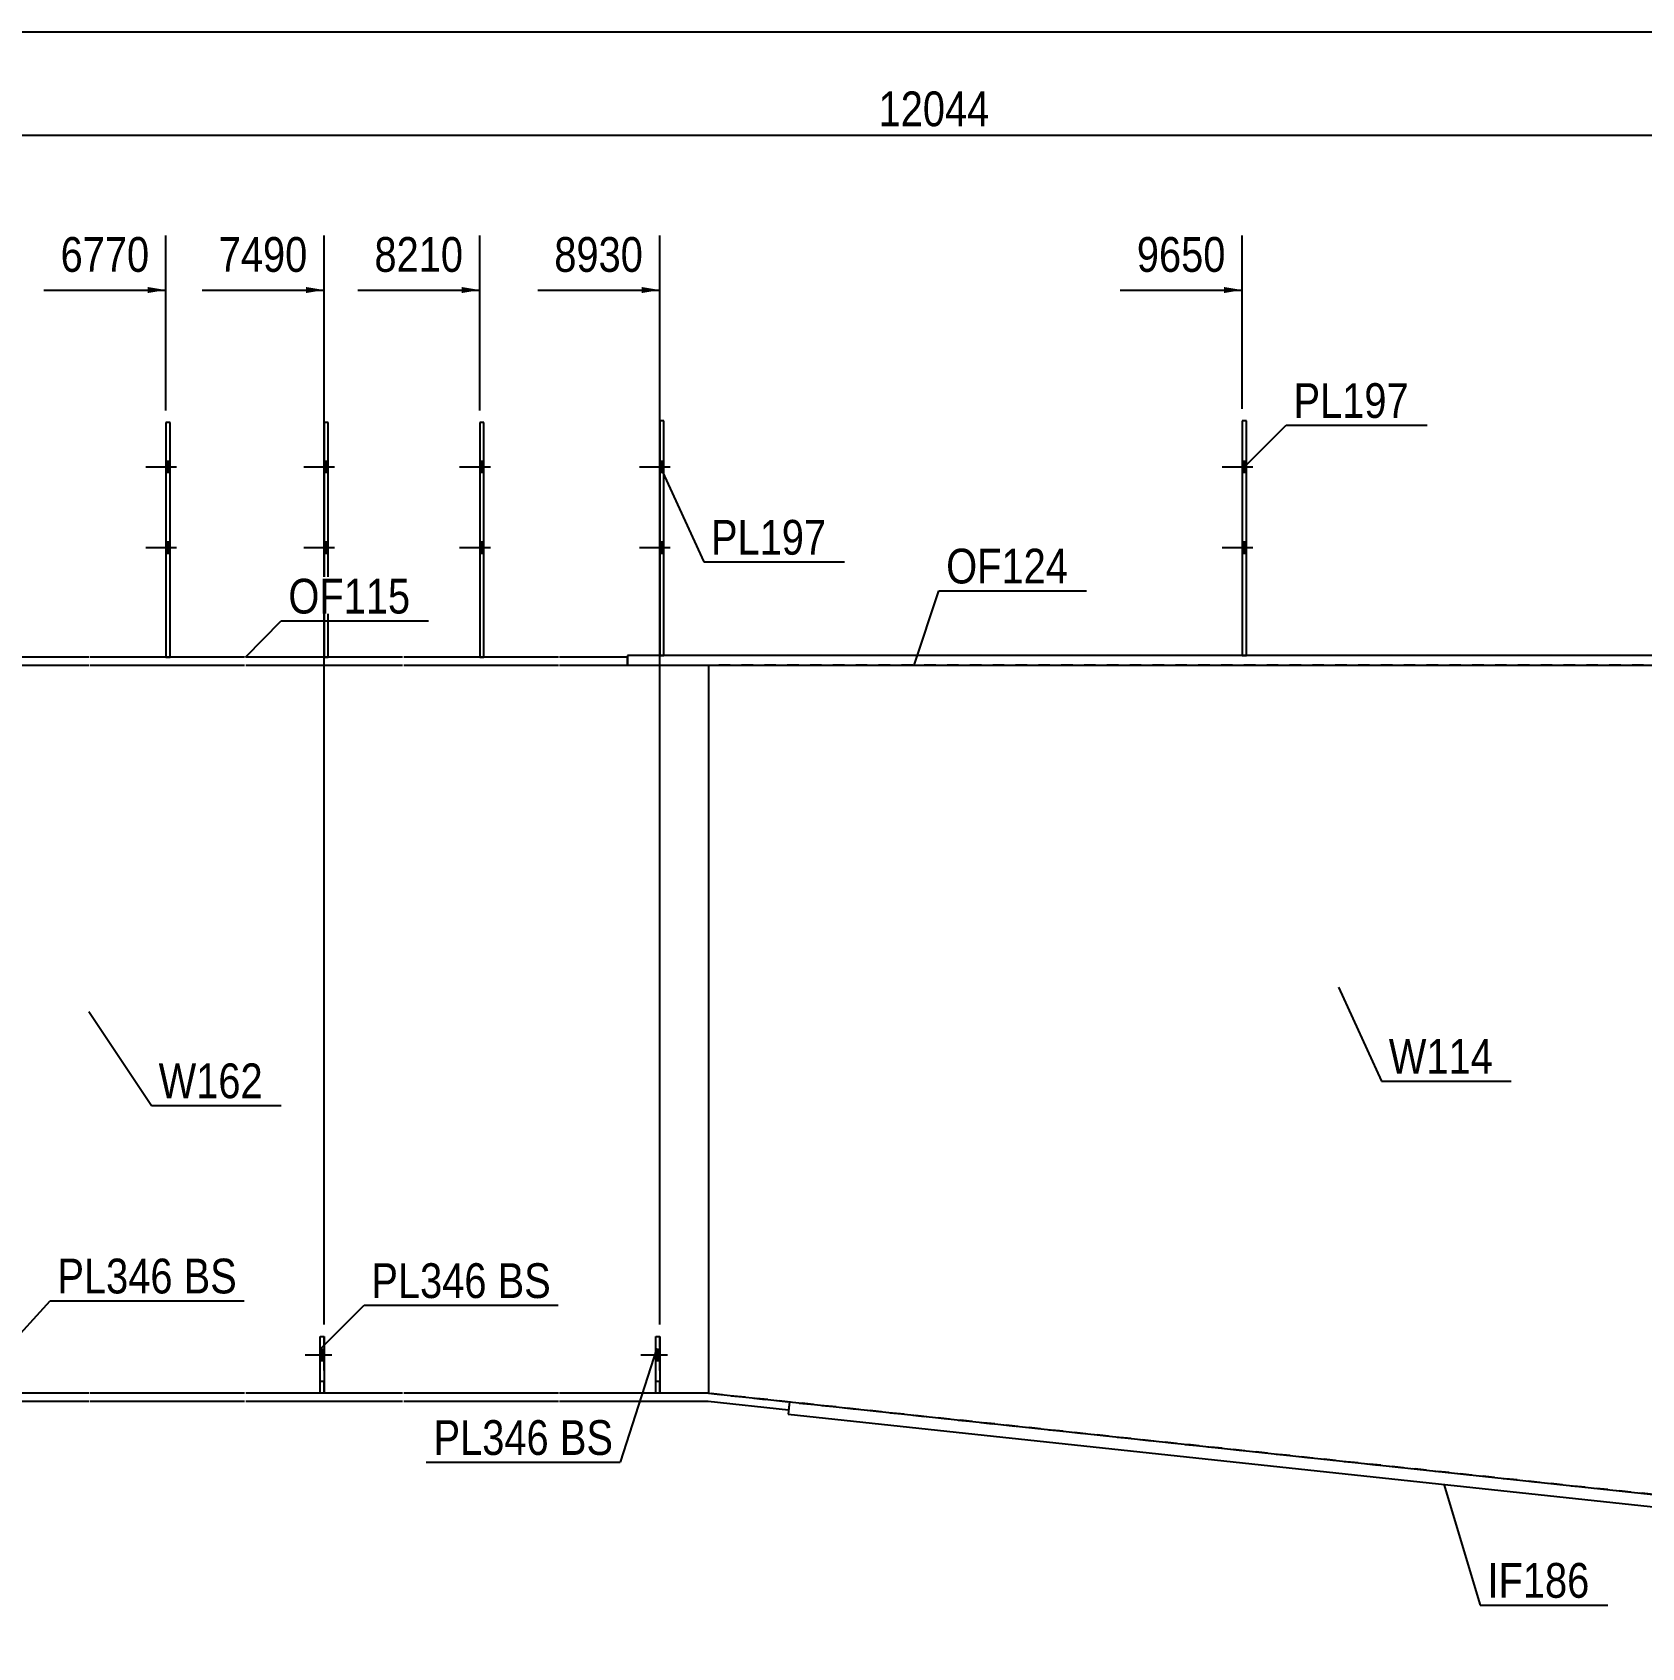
# Model space of a CAD drawing. Header units: millimetres. Extents: x -19 to 383, y -195 to 82.
# Drawn here: x 108 to 240.6, y -51 to 82.2 of the extents above; entities that cross this region are included whole.
import ezdxf

# ---------------------------------------------------------------- set-up
doc = ezdxf.new("R2010")
doc.units = ezdxf.units.MM
doc.linetypes.add('DXK_LINE_DOT1', pattern=[1.8814, 0.9407, -0.9407])
doc.linetypes.add('DXK_LINE_DOT2', pattern=[3.9198, 1.9599, -1.9599])
doc.styles.add('Arial Narrow', font='ARIALN.TTF', dxfattribs={"height": 0.2})

# ---------------------------------------------------------------- blocks, each defined once
blk = doc.blocks.new('Unknown-623514905-1211')
at = {"color": 5, "linetype": 'Continuous'}
blk.add_line((383.18, 82.16), (-16.82, 82.16), dxfattribs=at)
blk = doc.blocks.new('Bolt-623514905-1263 - 1232')
at = {"linetype": 'Continuous'}
for points in [[(119.37, 45.87), (119.37, 46.8), (119.03, 46.8), (119.03, 45.87)], [(119.37, 45.87), (119.37, 46.8), (119.03, 46.8), (119.03, 45.87)], [(119.37, 39.2), (119.37, 40.13), (119.03, 40.13), (119.03, 39.2)], [(119.37, 39.2), (119.37, 40.13), (119.03, 40.13), (119.03, 39.2)]]:
    blk.add_hatch(color=3, dxfattribs=at).paths.add_polyline_path(points)
at = {"color": 3, "linetype": 'Continuous'}
for p, q in [((119.37, 46.8), (119.03, 46.8)), ((119.37, 46.8), (119.03, 46.8)), ((119.9, 46.33), (117.37, 46.33)), ((119.9, 46.33), (117.37, 46.33)), ((119.37, 45.87), (119.03, 45.87)), ((119.37, 45.87), (119.03, 45.87)), ((119.37, 40.13), (119.03, 40.13)), ((119.37, 40.13), (119.03, 40.13)), ((119.9, 39.67), (117.37, 39.67)), ((119.9, 39.67), (117.37, 39.67)), ((119.37, 39.2), (119.03, 39.2)), ((119.37, 39.2), (119.03, 39.2))]:
    blk.add_line(p, q, dxfattribs=at)
blk = doc.blocks.new('Bolt-623514905-1265 - 1232')
at = {"linetype": 'Continuous'}
for points in [[(208.05, 45.87), (208.05, 46.8), (207.72, 46.8), (207.72, 45.87)], [(208.05, 45.87), (208.05, 46.8), (207.72, 46.8), (207.72, 45.87)], [(208.05, 39.2), (208.05, 40.13), (207.72, 40.13), (207.72, 39.2)], [(208.05, 39.2), (208.05, 40.13), (207.72, 40.13), (207.72, 39.2)]]:
    blk.add_hatch(color=3, dxfattribs=at).paths.add_polyline_path(points)
at = {"color": 3, "linetype": 'Continuous'}
for p, q in [((208.05, 46.8), (207.72, 46.8)), ((208.05, 46.8), (207.72, 46.8)), ((208.59, 46.33), (206.05, 46.33)), ((208.59, 46.33), (206.05, 46.33)), ((208.05, 45.87), (207.72, 45.87)), ((208.05, 45.87), (207.72, 45.87)), ((208.05, 40.13), (207.72, 40.13)), ((208.05, 40.13), (207.72, 40.13)), ((208.59, 39.67), (206.05, 39.67)), ((208.59, 39.67), (206.05, 39.67)), ((208.05, 39.2), (207.72, 39.2)), ((208.05, 39.2), (207.72, 39.2))]:
    blk.add_line(p, q, dxfattribs=at)
blk = doc.blocks.new('Bolt-623514905-1264 - 1232')
at = {"linetype": 'Continuous'}
for points in [[(145.23, 45.87), (145.23, 46.8), (144.9, 46.8), (144.9, 45.87)], [(145.23, 45.87), (145.23, 46.8), (144.9, 46.8), (144.9, 45.87)], [(145.23, 39.2), (145.23, 40.13), (144.9, 40.13), (144.9, 39.2)], [(145.23, 39.2), (145.23, 40.13), (144.9, 40.13), (144.9, 39.2)]]:
    blk.add_hatch(color=3, dxfattribs=at).paths.add_polyline_path(points)
at = {"color": 3, "linetype": 'Continuous'}
for p, q in [((145.23, 46.8), (144.9, 46.8)), ((145.23, 46.8), (144.9, 46.8)), ((145.77, 46.33), (143.23, 46.33)), ((145.77, 46.33), (143.23, 46.33)), ((145.23, 45.87), (144.9, 45.87)), ((145.23, 45.87), (144.9, 45.87)), ((145.23, 40.13), (144.9, 40.13)), ((145.23, 40.13), (144.9, 40.13)), ((145.77, 39.67), (143.23, 39.67)), ((145.77, 39.67), (143.23, 39.67)), ((145.23, 39.2), (144.9, 39.2)), ((145.23, 39.2), (144.9, 39.2))]:
    blk.add_line(p, q, dxfattribs=at)
blk = doc.blocks.new('Part-623514905-1772 - 1232')
at = {"color": 2, "linetype": 'Continuous'}
for p, q in [((132.4, 50), (132.07, 50)), ((132.07, 50), (132.07, 30.67)), ((132.4, 30.67), (132.4, 50))]:
    blk.add_line(p, q, dxfattribs=at)
at = {"color": 7, "linetype": 'DXK_LINE_DOT1'}
blk.add_line((132.07, 30.67), (132.4, 30.67), dxfattribs=at)
blk = doc.blocks.new('Part-623514905-1448 - 1232')
at = {"color": 2, "linetype": 'Continuous'}
for p, q in [((70.65, -30), (65.05, -30)), ((65.05, -30), (65.05, -30.67)), ((83.68, -30), (70.75, -30)), ((96.52, -30), (83.78, -30)), ((112.67, -30), (96.62, -30)), ((125.5, -30), (112.77, -30)), ((138.53, -30), (125.6, -30)), ((151.37, -30), (138.63, -30)), ((163.73, -30), (151.47, -30)), ((163.73, -30), (170.4, -30.71)), ((70.65, -30.67), (65.05, -30.67)), ((83.68, -30.67), (70.75, -30.67)), ((96.52, -30.67), (83.78, -30.67)), ((112.67, -30.67), (96.62, -30.67)), ((125.5, -30.67), (112.77, -30.67)), ((138.53, -30.67), (125.6, -30.67)), ((151.37, -30.67), (138.63, -30.67)), ((163.7, -30.67), (151.47, -30.67)), ((170.33, -31.38), (163.7, -30.67))]:
    blk.add_line(p, q, dxfattribs=at)
at = {"color": 7, "linetype": 'DXK_LINE_DOT1'}
blk.add_line((170.4, -30.71), (170.33, -31.38), dxfattribs=at)
blk = doc.blocks.new('Part-623514905-1316 - 1232')
at = {"color": 2, "linetype": 'Continuous'}
for p, q in [((53.75, 30.67), (53.75, 30)), ((59.35, 30.67), (53.75, 30.67)), ((70.65, 30.67), (59.45, 30.67)), ((83.68, 30.67), (70.75, 30.67)), ((96.52, 30.67), (83.78, 30.67)), ((112.67, 30.67), (96.62, 30.67)), ((125.5, 30.67), (112.77, 30.67)), ((138.53, 30.67), (125.6, 30.67)), ((151.37, 30.67), (138.63, 30.67)), ((157.07, 30.67), (151.47, 30.67)), ((53.75, 30), (59.35, 30)), ((59.45, 30), (70.65, 30)), ((70.75, 30), (83.68, 30)), ((83.78, 30), (96.52, 30)), ((96.62, 30), (112.67, 30)), ((112.77, 30), (125.5, 30)), ((125.6, 30), (138.53, 30)), ((138.63, 30), (151.37, 30)), ((151.47, 30), (157.07, 30))]:
    blk.add_line(p, q, dxfattribs=at)
at = {"color": 7, "linetype": 'DXK_LINE_DOT1'}
blk.add_line((157.07, 30), (157.07, 30.67), dxfattribs=at)
blk = doc.blocks.new('Part-623514905-1814 - 1232')
at = {"color": 2, "linetype": 'Continuous'}
for p, q in [((145.23, 50), (144.9, 50)), ((144.9, 50), (144.9, 30.67)), ((145.23, 30.67), (145.23, 50))]:
    blk.add_line(p, q, dxfattribs=at)
at = {"color": 7, "linetype": 'DXK_LINE_DOT1'}
blk.add_line((144.9, 30.67), (145.23, 30.67), dxfattribs=at)
blk = doc.blocks.new('Part-623514905-1360 - 1232')
at = {"color": 2, "linetype": 'Continuous'}
for p, q in [((274.49, 30.8), (157.07, 30.8)), ((157.07, 30.8), (157.07, 30)), ((274.49, 30), (274.49, 30.8)), ((157.07, 30), (274.49, 30))]:
    blk.add_line(p, q, dxfattribs=at)
blk = doc.blocks.new('Part-623514905-1382 - 1232')
at = {"color": 2, "linetype": 'Continuous'}
blk.add_line((102.22, -30), (102.22, 30), dxfattribs=at)
at = {"color": 7, "linetype": 'DXK_LINE_DOT1'}
for p, q in [((102.22, 30), (112.67, 30)), ((112.77, 30), (125.5, 30)), ((125.6, 30), (138.53, 30)), ((138.63, 30), (151.37, 30)), ((151.47, 30), (163.73, 30)), ((163.73, 30), (163.73, -30)), ((112.67, -30), (102.22, -30)), ((125.5, -30), (112.77, -30)), ((138.53, -30), (125.6, -30)), ((151.37, -30), (138.63, -30)), ((163.73, -30), (151.47, -30))]:
    blk.add_line(p, q, dxfattribs=at)
blk = doc.blocks.new('Part-623514905-1404 - 1232')
at = {"color": 2, "linetype": 'Continuous'}
for p, q in [((163.73, 30), (163.73, -30)), ((350.35, -50), (350.09, -49.97))]:
    blk.add_line(p, q, dxfattribs=at)
at = {"color": 7, "linetype": 'DXK_LINE_DOT1'}
for p, q in [((363.07, 30), (163.73, 30)), ((363.07, 30), (350.35, -50)), ((350.09, -49.97), (163.73, -30)), ((163.73, -30), (350.35, -49.99))]:
    blk.add_line(p, q, dxfattribs=at)
blk = doc.blocks.new('Part-623514905-1715 - 1232')
at = {"color": 7, "linetype": 'DXK_LINE_DOT1'}
for p, q in [((131.73, -30), (131.73, -25.33)), ((131.73, -25.33), (132.07, -25.33)), ((132.07, -30), (132.07, -25.33))]:
    blk.add_line(p, q, dxfattribs=at)
blk = doc.blocks.new('Part-623514905-1470 - 1232')
at = {"color": 2, "linetype": 'Continuous'}
for p, q in [((170.4, -30.71), (170.29, -31.71)), ((170.29, -31.71), (349.99, -50.97)), ((170.4, -30.71), (350.09, -49.97)), ((350.09, -49.97), (349.99, -50.97))]:
    blk.add_line(p, q, dxfattribs=at)
blk = doc.blocks.new('Part-623514905-1809 - 1232')
at = {"color": 2, "linetype": 'Continuous'}
for p, q in [((119.37, 50), (119.03, 50)), ((119.03, 50), (119.03, 30.67)), ((119.37, 30.67), (119.37, 50))]:
    blk.add_line(p, q, dxfattribs=at)
at = {"color": 7, "linetype": 'DXK_LINE_DOT1'}
blk.add_line((119.03, 30.67), (119.37, 30.67), dxfattribs=at)
blk = doc.blocks.new('Part-623514905-1710 - 1232')
at = {"color": 2, "linetype": 'Continuous'}
for p, q in [((131.73, -30), (131.73, -25.33)), ((131.73, -25.33), (132.07, -25.33)), ((132.07, -25.33), (132.07, -30))]:
    blk.add_line(p, q, dxfattribs=at)
at = {"color": 7, "linetype": 'DXK_LINE_DOT1'}
blk.add_line((131.73, -29), (132.07, -29), dxfattribs=at)
blk = doc.blocks.new('Part-623514905-1819 - 1232')
at = {"color": 2, "linetype": 'Continuous'}
for p, q in [((208.05, 50.13), (207.72, 50.13)), ((207.72, 50.13), (207.72, 30.8)), ((208.05, 30.8), (208.05, 50.13))]:
    blk.add_line(p, q, dxfattribs=at)
at = {"color": 7, "linetype": 'DXK_LINE_DOT1'}
blk.add_line((207.72, 30.8), (208.05, 30.8), dxfattribs=at)
blk = doc.blocks.new('Bolt-623514905-1843 - 1232')
at = {"linetype": 'Continuous'}
for points in [[(132.4, 45.87), (132.4, 46.8), (132.07, 46.8), (132.07, 45.87)], [(132.4, 45.87), (132.4, 46.8), (132.07, 46.8), (132.07, 45.87)], [(132.4, 39.2), (132.4, 40.13), (132.07, 40.13), (132.07, 39.2)], [(132.4, 39.2), (132.4, 40.13), (132.07, 40.13), (132.07, 39.2)]]:
    blk.add_hatch(color=3, dxfattribs=at).paths.add_polyline_path(points)
at = {"color": 3, "linetype": 'Continuous'}
for p, q in [((132.4, 46.8), (132.07, 46.8)), ((132.4, 46.8), (132.07, 46.8)), ((132.93, 46.33), (130.4, 46.33)), ((132.93, 46.33), (130.4, 46.33)), ((132.4, 45.87), (132.07, 45.87)), ((132.4, 45.87), (132.07, 45.87)), ((132.4, 40.13), (132.07, 40.13)), ((132.4, 40.13), (132.07, 40.13)), ((132.93, 39.67), (130.4, 39.67)), ((132.93, 39.67), (130.4, 39.67)), ((132.4, 39.2), (132.07, 39.2)), ((132.4, 39.2), (132.07, 39.2))]:
    blk.add_line(p, q, dxfattribs=at)
blk = doc.blocks.new('Bolt-623514905-1851 - 1232')
at = {"color": 3, "linetype": 'DXK_LINE_DOT2'}
for p, q in [((132.07, -26.4), (131.73, -26.4)), ((132.7, -26.87), (130.5, -26.87)), ((132.07, -27.33), (131.73, -27.33))]:
    blk.add_line(p, q, dxfattribs=at)
blk = doc.blocks.new('Bolt-623514905-1852 - 1232')
at = {"linetype": 'Continuous'}
blk.add_hatch(color=3, dxfattribs=at).paths.add_polyline_path([(132.07, -27.33), (132.07, -26.4), (131.73, -26.4), (131.73, -27.33)])
at = {"color": 3, "linetype": 'Continuous'}
for p, q in [((132.07, -26.4), (131.73, -26.4)), ((132.7, -26.87), (130.5, -26.87)), ((132.07, -27.33), (131.73, -27.33))]:
    blk.add_line(p, q, dxfattribs=at)
blk = doc.blocks.new('Part-623514905-9497 - 1232')
at = {"color": 2, "linetype": 'Continuous'}
for p, q in [((160.05, 50.13), (159.72, 50.13)), ((159.72, 50.13), (159.72, 30.8)), ((160.05, 30.8), (160.05, 50.13))]:
    blk.add_line(p, q, dxfattribs=at)
at = {"color": 7, "linetype": 'DXK_LINE_DOT1'}
blk.add_line((159.72, 30.8), (160.05, 30.8), dxfattribs=at)
blk = doc.blocks.new('Part-623514905-9498 - 1232')
at = {"color": 7, "linetype": 'DXK_LINE_DOT1'}
for p, q in [((159.39, -30), (159.39, -25.33)), ((159.39, -25.33), (159.72, -25.33)), ((159.72, -30), (159.72, -25.33)), ((159.39, -29), (159.72, -29))]:
    blk.add_line(p, q, dxfattribs=at)
blk = doc.blocks.new('Part-623514905-9501 - 1232')
at = {"color": 2, "linetype": 'Continuous'}
for p, q in [((159.39, -30), (159.39, -25.33)), ((159.39, -25.33), (159.72, -25.33)), ((159.72, -25.33), (159.72, -30))]:
    blk.add_line(p, q, dxfattribs=at)
blk = doc.blocks.new('Bolt-623514905-9504 - 1232')
at = {"linetype": 'Continuous'}
for points in [[(160.05, 45.87), (160.05, 46.8), (159.72, 46.8), (159.72, 45.87)], [(160.05, 45.87), (160.05, 46.8), (159.72, 46.8), (159.72, 45.87)], [(160.05, 39.2), (160.05, 40.13), (159.72, 40.13), (159.72, 39.2)], [(160.05, 39.2), (160.05, 40.13), (159.72, 40.13), (159.72, 39.2)]]:
    blk.add_hatch(color=3, dxfattribs=at).paths.add_polyline_path(points)
at = {"color": 3, "linetype": 'Continuous'}
for p, q in [((160.05, 46.8), (159.72, 46.8)), ((160.05, 46.8), (159.72, 46.8)), ((160.59, 46.33), (158.05, 46.33)), ((160.59, 46.33), (158.05, 46.33)), ((160.05, 45.87), (159.72, 45.87)), ((160.05, 45.87), (159.72, 45.87)), ((160.05, 40.13), (159.72, 40.13)), ((160.05, 40.13), (159.72, 40.13)), ((160.59, 39.67), (158.05, 39.67)), ((160.59, 39.67), (158.05, 39.67)), ((160.05, 39.2), (159.72, 39.2)), ((160.05, 39.2), (159.72, 39.2))]:
    blk.add_line(p, q, dxfattribs=at)
blk = doc.blocks.new('Bolt-623514905-9505 - 1232')
at = {"color": 3, "linetype": 'DXK_LINE_DOT2'}
for p, q in [((159.72, -26.4), (159.39, -26.4)), ((160.35, -26.87), (158.15, -26.87)), ((159.72, -27.33), (159.39, -27.33))]:
    blk.add_line(p, q, dxfattribs=at)
blk = doc.blocks.new('Bolt-623514905-9508 - 1232')
at = {"linetype": 'Continuous'}
blk.add_hatch(color=3, dxfattribs=at).paths.add_polyline_path([(159.72, -27.33), (159.72, -26.4), (159.39, -26.4), (159.39, -27.33)])
at = {"color": 3, "linetype": 'Continuous'}
for p, q in [((159.72, -26.4), (159.39, -26.4)), ((160.35, -26.87), (158.15, -26.87)), ((159.72, -27.33), (159.39, -27.33))]:
    blk.add_line(p, q, dxfattribs=at)
blk = doc.blocks.new('StraightDimension-623514905-9300 - 1232')
at = {"linetype": 'Continuous'}
blk.add_hatch(color=7, dxfattribs=at).paths.add_polyline_path([(117.53, 61.17), (119.03, 60.92), (117.53, 60.67)])
at = {"color": 7, "linetype": 'Continuous'}
for p, q in [((119.03, 51), (119.03, 65.42)), ((108.97, 60.92), (119.03, 60.92))]:
    blk.add_line(p, q, dxfattribs=at)
at = {"color": 0}
blk.add_wipeout([(118.26, 61.82), (118.26, 66.02), (109.75, 66.02), (109.75, 61.82)], dxfattribs=at)
at = {"color": 3, "style": 'Arial Narrow'}
blk.add_text('6770', height=2.863, dxfattribs=at).set_placement((110.35, 62.42))
blk = doc.blocks.new('StraightDimension-623514905-2441 - 1232')
at = {"color": 7, "linetype": 'Continuous'}
blk.add_line((-1.33, 73.67), (365.97, 73.67), dxfattribs=at)
at = {"color": 0}
blk.add_wipeout([(187.49, 73.82), (187.49, 78.02), (177.15, 78.02), (177.15, 73.82)], dxfattribs=at)
at = {"color": 3, "style": 'Arial Narrow'}
blk.add_text('12044', height=2.863, dxfattribs=at).set_placement((177.75, 74.42))
blk = doc.blocks.new('StraightDimension-623514905-9296 - 1232')
at = {"linetype": 'Continuous'}
blk.add_hatch(color=7, dxfattribs=at).paths.add_polyline_path([(206.22, 61.17), (207.72, 60.92), (206.22, 60.67)])
at = {"color": 7, "linetype": 'Continuous'}
for p, q in [((207.72, 51.13), (207.72, 65.42)), ((197.66, 60.92), (207.72, 60.92))]:
    blk.add_line(p, q, dxfattribs=at)
at = {"color": 0}
blk.add_wipeout([(206.94, 61.82), (206.94, 66.02), (198.43, 66.02), (198.43, 61.82)], dxfattribs=at)
at = {"color": 3, "style": 'Arial Narrow'}
blk.add_text('9650', height=2.863, dxfattribs=at).set_placement((199.03, 62.42))
blk = doc.blocks.new('StraightDimension-623514905-9297 - 1232')
at = {"linetype": 'Continuous'}
blk.add_hatch(color=7, dxfattribs=at).paths.add_polyline_path([(158.22, 61.17), (159.72, 60.92), (158.22, 60.67)])
at = {"color": 7, "linetype": 'Continuous'}
for p, q in [((159.72, -24.33), (159.72, 65.42)), ((149.66, 60.92), (159.72, 60.92))]:
    blk.add_line(p, q, dxfattribs=at)
at = {"color": 0}
blk.add_wipeout([(158.94, 61.82), (158.94, 66.02), (150.43, 66.02), (150.43, 61.82)], dxfattribs=at)
at = {"color": 3, "style": 'Arial Narrow'}
blk.add_text('8930', height=2.863, dxfattribs=at).set_placement((151.03, 62.42))
blk = doc.blocks.new('StraightDimension-623514905-9298 - 1232')
at = {"linetype": 'Continuous'}
blk.add_hatch(color=7, dxfattribs=at).paths.add_polyline_path([(143.4, 61.17), (144.9, 60.92), (143.4, 60.67)])
at = {"color": 7, "linetype": 'Continuous'}
for p, q in [((144.9, 51), (144.9, 65.42)), ((134.84, 60.92), (144.9, 60.92))]:
    blk.add_line(p, q, dxfattribs=at)
at = {"color": 0}
blk.add_wipeout([(144.13, 61.82), (144.13, 66.02), (135.61, 66.02), (135.61, 61.82)], dxfattribs=at)
at = {"color": 3, "style": 'Arial Narrow'}
blk.add_text('8210', height=2.863, dxfattribs=at).set_placement((136.21, 62.42))
blk = doc.blocks.new('StraightDimension-623514905-9299 - 1232')
at = {"linetype": 'Continuous'}
blk.add_hatch(color=7, dxfattribs=at).paths.add_polyline_path([(130.57, 61.17), (132.07, 60.92), (130.57, 60.67)])
at = {"color": 7, "linetype": 'Continuous'}
for p, q in [((132.07, -24.33), (132.07, 65.42)), ((122.01, 60.92), (132.07, 60.92))]:
    blk.add_line(p, q, dxfattribs=at)
at = {"color": 0}
blk.add_wipeout([(131.29, 61.82), (131.29, 66.02), (122.78, 66.02), (122.78, 61.82)], dxfattribs=at)
at = {"color": 3, "style": 'Arial Narrow'}
blk.add_text('7490', height=2.863, dxfattribs=at).set_placement((123.38, 62.42))
blk = doc.blocks.new('Mark-623514905-1312 - 1232')
at = {"color": 0}
blk.add_wipeout([(139.17, 34.26), (139.17, 37.26), (129.12, 37.26), (129.12, 34.26)], dxfattribs=at)
blk.add_wipeout([(139.17, 34.26), (139.17, 37.26), (129.12, 37.26), (129.12, 34.26)], dxfattribs=at)
at = {"color": 7, "linetype": 'Continuous'}
for p, q in [((125.58, 30.67), (128.52, 33.66)), ((128.52, 33.66), (140.67, 33.66))]:
    blk.add_line(p, q, dxfattribs=at)
at = {"color": 3, "style": 'Arial Narrow'}
blk.add_text('OF115', height=2.863, dxfattribs=at).set_placement((129.12, 34.26))
blk = doc.blocks.new('Mark-623514905-1378 - 1232')
at = {"color": 0}
blk.add_wipeout([(127.02, -5.68), (127.02, -2.68), (118.43, -2.68), (118.43, -5.68)], dxfattribs=at)
blk.add_wipeout([(127.02, -5.68), (127.02, -2.68), (118.43, -2.68), (118.43, -5.68)], dxfattribs=at)
at = {"color": 7, "linetype": 'Continuous'}
for p, q in [((112.69, 1.46), (117.83, -6.28)), ((117.83, -6.28), (128.52, -6.28))]:
    blk.add_line(p, q, dxfattribs=at)
at = {"color": 3, "style": 'Arial Narrow'}
blk.add_text('W162', height=2.863, dxfattribs=at).set_placement((118.43, -5.68))
blk = doc.blocks.new('Mark-623514905-1466 - 1232')
at = {"color": 0}
blk.add_wipeout([(236.33, -46.85), (236.33, -43.85), (227.92, -43.85), (227.92, -46.85)], dxfattribs=at)
blk.add_wipeout([(236.33, -46.85), (236.33, -43.85), (227.92, -43.85), (227.92, -46.85)], dxfattribs=at)
at = {"color": 7, "linetype": 'Continuous'}
for p, q in [((224.33, -37.5), (227.32, -47.45)), ((227.32, -47.45), (237.83, -47.45))]:
    blk.add_line(p, q, dxfattribs=at)
at = {"color": 3, "style": 'Arial Narrow'}
blk.add_text('IF186', height=2.863, dxfattribs=at).set_placement((227.92, -46.85))
blk = doc.blocks.new('Mark-623514905-1356 - 1232')
at = {"color": 0}
blk.add_wipeout([(193.37, 36.74), (193.37, 39.74), (183.32, 39.74), (183.32, 36.74)], dxfattribs=at)
blk.add_wipeout([(193.37, 36.74), (193.37, 39.74), (183.32, 39.74), (183.32, 36.74)], dxfattribs=at)
at = {"color": 7, "linetype": 'Continuous'}
for p, q in [((180.68, 30), (182.72, 36.14)), ((182.72, 36.14), (194.87, 36.14))]:
    blk.add_line(p, q, dxfattribs=at)
at = {"color": 3, "style": 'Arial Narrow'}
blk.add_text('OF124', height=2.863, dxfattribs=at).set_placement((183.32, 36.74))
blk = doc.blocks.new('Mark-623514905-1400 - 1232')
at = {"color": 0}
blk.add_wipeout([(228.37, -3.67), (228.37, -0.67), (219.79, -0.67), (219.79, -3.67)], dxfattribs=at)
blk.add_wipeout([(228.37, -3.67), (228.37, -0.67), (219.79, -0.67), (219.79, -3.67)], dxfattribs=at)
at = {"color": 7, "linetype": 'Continuous'}
for p, q in [((215.65, 3.47), (219.19, -4.27)), ((219.19, -4.27), (229.87, -4.27))]:
    blk.add_line(p, q, dxfattribs=at)
at = {"color": 3, "style": 'Arial Narrow'}
blk.add_text('W114', height=2.863, dxfattribs=at).set_placement((219.79, -3.67))
blk = doc.blocks.new('Mark-623514905-1815 - 1232')
at = {"color": 0}
blk.add_wipeout([(221.44, 50.38), (221.44, 53.38), (211.94, 53.38), (211.94, 50.38)], dxfattribs=at)
blk.add_wipeout([(221.44, 50.38), (221.44, 53.38), (211.94, 53.38), (211.94, 50.38)], dxfattribs=at)
at = {"color": 7, "linetype": 'Continuous'}
for p, q in [((207.8, 46.24), (211.34, 49.78)), ((211.34, 49.78), (222.94, 49.78))]:
    blk.add_line(p, q, dxfattribs=at)
at = {"color": 3, "style": 'Arial Narrow'}
blk.add_text('PL197', height=2.863, dxfattribs=at).set_placement((211.94, 50.38))
blk = doc.blocks.new('MarkSet-623514905-2512 - 1232')
at = {"color": 0}
for points in [[(145.46, -22.15), (145.46, -19.15), (135.96, -19.15), (135.96, -22.15)], [(150.74, -22.15), (150.74, -19.15), (146.36, -19.15), (146.36, -22.15)]]:
    blk.add_wipeout(points, dxfattribs=at)
for points in [[(145.46, -22.15), (145.46, -19.15), (135.96, -19.15), (135.96, -22.15)], [(150.74, -22.15), (150.74, -19.15), (146.36, -19.15), (146.36, -22.15)]]:
    blk.add_wipeout(points, dxfattribs=at)
at = {"color": 7, "linetype": 'Continuous'}
for p, q in [((131.82, -26.29), (135.36, -22.75)), ((135.36, -22.75), (151.34, -22.75))]:
    blk.add_line(p, q, dxfattribs=at)
at = {"color": 3, "style": 'Arial Narrow'}
for s, p in [('PL346', (135.96, -22.15)), ('BS', (146.36, -22.15))]:
    blk.add_text(s, height=2.863, dxfattribs=at).set_placement(p)
blk = doc.blocks.new('MarkSet-623514905-2518 - 1232')
at = {"color": 0}
for points in [[(119.59, -21.77), (119.59, -18.77), (110.09, -18.77), (110.09, -21.77)], [(124.88, -21.77), (124.88, -18.77), (120.49, -18.77), (120.49, -21.77)]]:
    blk.add_wipeout(points, dxfattribs=at)
for points in [[(119.59, -21.77), (119.59, -18.77), (110.09, -18.77), (110.09, -21.77)], [(124.88, -21.77), (124.88, -18.77), (120.49, -18.77), (120.49, -21.77)]]:
    blk.add_wipeout(points, dxfattribs=at)
at = {"color": 7, "linetype": 'Continuous'}
for p, q in [((105.95, -26.29), (109.49, -22.37)), ((109.49, -22.37), (125.48, -22.37))]:
    blk.add_line(p, q, dxfattribs=at)
at = {"color": 3, "style": 'Arial Narrow'}
for s, p in [('PL346', (110.09, -21.77)), ('BS', (120.49, -21.77))]:
    blk.add_text(s, height=2.863, dxfattribs=at).set_placement(p)
blk = doc.blocks.new('MarkSet-623514905-9547 - 1232')
at = {"color": 0}
for points in [[(150.59, -35.08), (150.59, -32.08), (141.08, -32.08), (141.08, -35.08)], [(155.87, -35.08), (155.87, -32.08), (151.49, -32.08), (151.49, -35.08)]]:
    blk.add_wipeout(points, dxfattribs=at)
for points in [[(150.59, -35.08), (150.59, -32.08), (141.08, -32.08), (141.08, -35.08)], [(155.87, -35.08), (155.87, -32.08), (151.49, -32.08), (151.49, -35.08)]]:
    blk.add_wipeout(points, dxfattribs=at)
at = {"color": 7, "linetype": 'Continuous'}
for p in [(159.47, -26.29), (140.48, -35.68)]:
    blk.add_line(p, (156.47, -35.68), dxfattribs=at)
at = {"color": 3, "style": 'Arial Narrow'}
for s, p in [('PL346', (141.08, -35.08)), ('BS', (151.49, -35.08))]:
    blk.add_text(s, height=2.863, dxfattribs=at).set_placement(p)
blk = doc.blocks.new('Mark-623514905-9552 - 1232')
at = {"color": 0}
blk.add_wipeout([(173.44, 39.11), (173.44, 42.11), (163.94, 42.11), (163.94, 39.11)], dxfattribs=at)
blk.add_wipeout([(173.44, 39.11), (173.44, 42.11), (163.94, 42.11), (163.94, 39.11)], dxfattribs=at)
at = {"color": 7, "linetype": 'Continuous'}
for p, q in [((159.8, 46.25), (163.34, 38.51)), ((163.34, 38.51), (174.94, 38.51))]:
    blk.add_line(p, q, dxfattribs=at)
at = {"color": 3, "style": 'Arial Narrow'}
blk.add_text('PL197', height=2.863, dxfattribs=at).set_placement((163.94, 39.11))

msp = doc.modelspace()

# ---------------------------------------------------------------- block references
for name in ['Unknown-623514905-1211', 'Part-623514905-1809 - 1232', 'Part-623514905-1772 - 1232', 'Part-623514905-1814 - 1232', 'Part-623514905-9497 - 1232', 'Part-623514905-1819 - 1232', 'Bolt-623514905-1263 - 1232', 'Bolt-623514905-1843 - 1232', 'Bolt-623514905-1264 - 1232', 'Bolt-623514905-9504 - 1232', 'Bolt-623514905-1265 - 1232', 'Part-623514905-1316 - 1232', 'Part-623514905-1360 - 1232', 'Part-623514905-1382 - 1232', 'Part-623514905-1404 - 1232', 'Bolt-623514905-1851 - 1232', 'Bolt-623514905-1852 - 1232', 'Part-623514905-1715 - 1232', 'Part-623514905-1710 - 1232', 'Bolt-623514905-9505 - 1232', 'Bolt-623514905-9508 - 1232', 'Part-623514905-9498 - 1232', 'Part-623514905-9501 - 1232', 'Part-623514905-1448 - 1232', 'Part-623514905-1470 - 1232']:
    msp.add_blockref(name, (0, 0))

# ---------------------------------------------------------------- next in the draw order: block references
for name in ['StraightDimension-623514905-9300 - 1232', 'Mark-623514905-1400 - 1232', 'Mark-623514905-1466 - 1232']:
    msp.add_blockref(name, (0, 0))

# ---------------------------------------------------------------- next in the draw order: block references
msp.add_blockref('StraightDimension-623514905-2441 - 1232', (0, 0))

# ---------------------------------------------------------------- next in the draw order: block references
for name in ['StraightDimension-623514905-9299 - 1232', 'StraightDimension-623514905-9298 - 1232', 'StraightDimension-623514905-9297 - 1232', 'StraightDimension-623514905-9296 - 1232', 'Mark-623514905-1356 - 1232']:
    msp.add_blockref(name, (0, 0))

# ---------------------------------------------------------------- next in the draw order: block references
for name in ['Mark-623514905-1815 - 1232', 'Mark-623514905-9552 - 1232', 'Mark-623514905-1312 - 1232', 'Mark-623514905-1378 - 1232', 'MarkSet-623514905-2518 - 1232', 'MarkSet-623514905-2512 - 1232']:
    msp.add_blockref(name, (0, 0))

# ---------------------------------------------------------------- next in the draw order: block references
msp.add_blockref('MarkSet-623514905-9547 - 1232', (0, 0))

doc.saveas('drawing.dxf')
